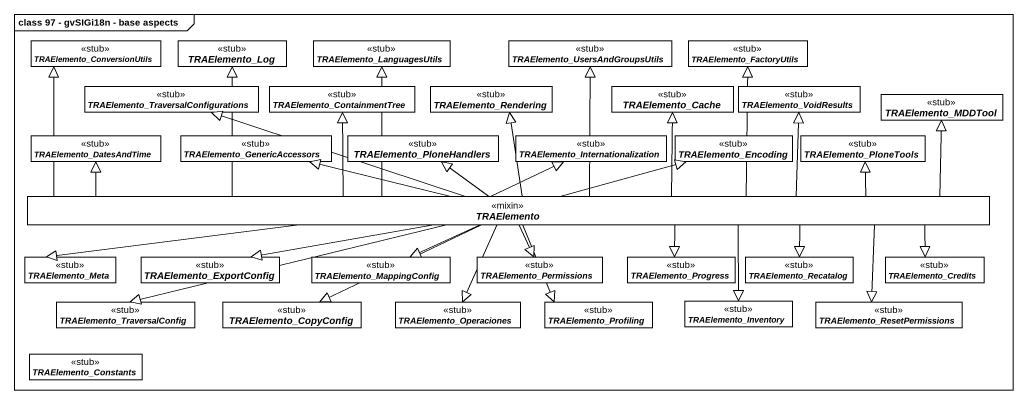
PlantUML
@startuml
mainframe class 97 - gvSIGi18n - base aspects
hide circle
hide empty members
abstract class TRAElemento_ConversionUtils <<stub>>
abstract class TRAElemento_Log <<stub>>
abstract class TRAElemento_LanguagesUtils <<stub>>
abstract class "TRAElemento_UsersAndGroupsUtils" as TRAElemento <<stub>>
abstract class TRAElemento_FactoryUtils <<stub>>
abstract class "TRAElemento_TraversalConfigurations" as TRAElemento_2 <<stub>>
abstract class TRAElemento_ContainmentTree <<stub>>
abstract class TRAElemento_Rendering <<stub>>
abstract class TRAElemento_Cache <<stub>>
abstract class TRAElemento_VoidResults <<stub>>
abstract class TRAElemento_MDDTool <<stub>>
abstract class TRAElemento_DatesAndTime <<stub>>
abstract class TRAElemento_GenericAccessors <<stub>>
abstract class TRAElemento_PloneHandlers <<stub>>
abstract class "TRAElemento_Internationalization" as TRAElemento_3 <<stub>>
abstract class TRAElemento_Encoding <<stub>>
abstract class TRAElemento_PloneTools <<stub>>
abstract class "TRAElemento" as TRAElemento_4 <<mixin>>
abstract class TRAElemento_Meta <<stub>>
abstract class TRAElemento_ExportConfig <<stub>>
abstract class TRAElemento_MappingConfig <<stub>>
abstract class TRAElemento_Permissions <<stub>>
abstract class TRAElemento_Progress <<stub>>
abstract class TRAElemento_Recatalog <<stub>>
abstract class TRAElemento_Credits <<stub>>
abstract class TRAElemento_TraversalConfig <<stub>>
abstract class TRAElemento_CopyConfig <<stub>>
abstract class TRAElemento_Operaciones <<stub>>
abstract class TRAElemento_Profiling <<stub>>
abstract class TRAElemento_Inventory <<stub>>
abstract class TRAElemento_ResetPermissions <<stub>>
abstract class TRAElemento_Constants <<stub>>
TRAElemento_4 -left-|> TRAElemento_ConversionUtils
TRAElemento_4 -left-|> TRAElemento_Log
TRAElemento_4 -up-|> TRAElemento_LanguagesUtils
TRAElemento_4 -up-|> TRAElemento
TRAElemento_4 -up-|> TRAElemento_FactoryUtils
TRAElemento_4 -left-|> TRAElemento_2
TRAElemento_4 -up-|> TRAElemento_ContainmentTree
TRAElemento_4 -up-|> TRAElemento_Rendering
TRAElemento_4 -up-|> TRAElemento_Cache
TRAElemento_4 -right-|> TRAElemento_VoidResults
TRAElemento_4 -right-|> TRAElemento_MDDTool
TRAElemento_4 -left-|> TRAElemento_DatesAndTime
TRAElemento_4 -left-|> TRAElemento_GenericAccessors
TRAElemento_4 -up-|> TRAElemento_PloneHandlers
TRAElemento_4 -up-|> TRAElemento_3
TRAElemento_4 -right-|> TRAElemento_Encoding
TRAElemento_4 -right-|> TRAElemento_PloneTools
TRAElemento_4 -left-|> TRAElemento_Meta
TRAElemento_4 -left-|> TRAElemento_ExportConfig
TRAElemento_4 -left-|> TRAElemento_MappingConfig
TRAElemento_4 --|> TRAElemento_Permissions
TRAElemento_4 -right-|> TRAElemento_Progress
TRAElemento_4 -right-|> TRAElemento_Recatalog
TRAElemento_4 -right-|> TRAElemento_Credits
TRAElemento_4 -left-|> TRAElemento_TraversalConfig
TRAElemento_4 -left-|> TRAElemento_CopyConfig
TRAElemento_4 --|> TRAElemento_Operaciones
TRAElemento_4 --|> TRAElemento_Profiling
TRAElemento_4 -right-|> TRAElemento_Inventory
TRAElemento_4 -right-|> TRAElemento_ResetPermissions
@enduml
